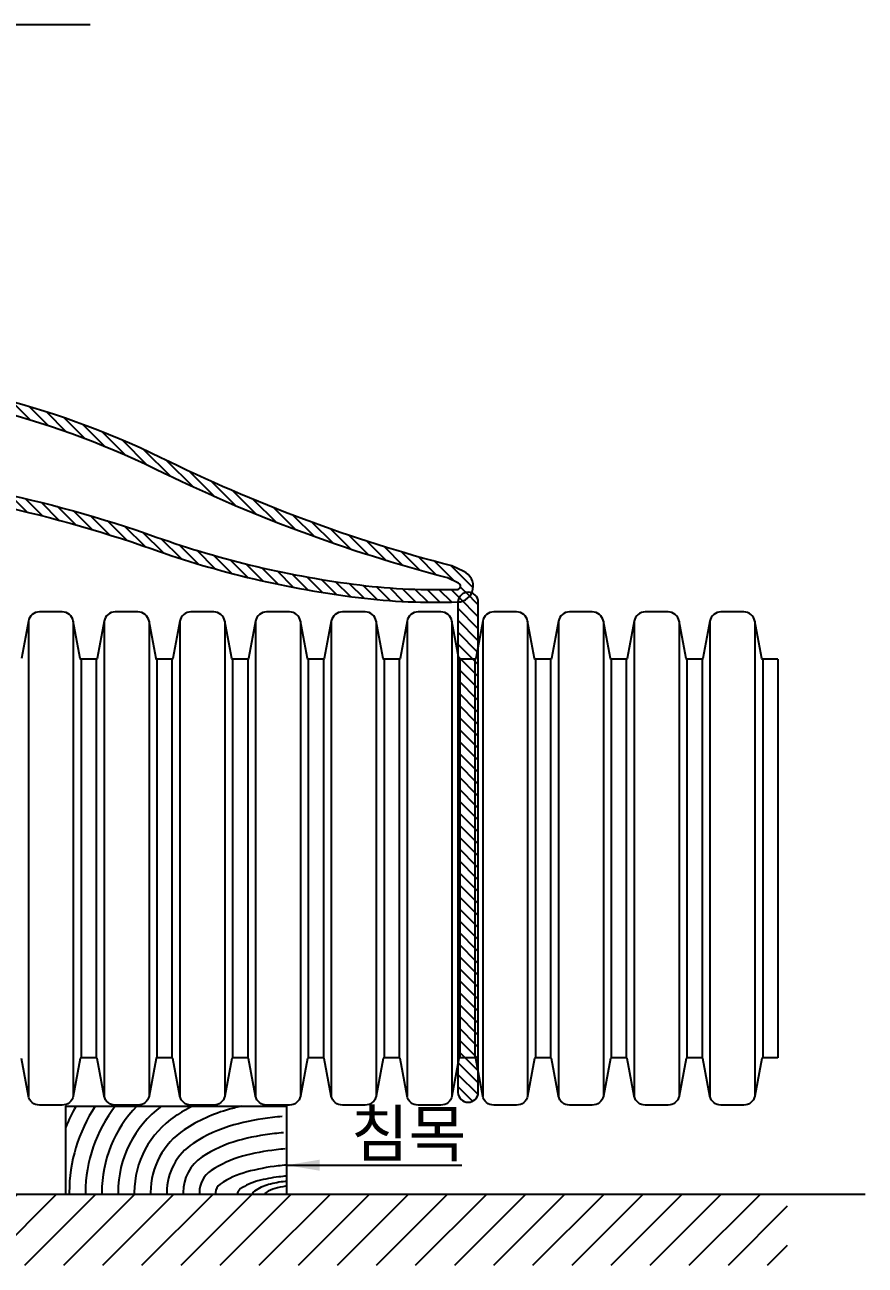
# Model space of a CAD drawing. Header units: inches. Extents: x 14 to 835, y 6 to 110.
# Drawn here: x 636.42 to 647.38, y 46.3 to 62.47 of the extents above; entities that cross this region are included whole.
import ezdxf

# ---------------------------------------------------------------- set-up
doc = ezdxf.new("R2010")
doc.units = ezdxf.units.IN
doc.header["$MEASUREMENT"] = 0
doc.linetypes.add('CENTER', pattern=[50.8, 31.75, -6.35, 6.35, -6.35])
for name, color, linetype in [('ARHT', 8, 'Continuous'), ('COCN', 1, 'Continuous'), ('CODN', 1, 'Continuous'), ('COMM', 7, 'Continuous'), ('TEXT', 3, 'Continuous')]:
    doc.layers.add(name, color=color, linetype=linetype)
doc.styles.add('돋움', font='DotumChe.TTF')

# ---------------------------------------------------------------- blocks, each defined once
blk = doc.blocks.new('*X19')
at = {"color": 0, "linetype": 'Continuous'}
for p, q in [((678.33, 392.66), (679.78, 394.11)), ((678.33, 391.24), (680.6, 393.51)), ((678.33, 389.83), (680.75, 392.25)), ((678.33, 388.41), (680.75, 390.84)), ((678.33, 387), (680.75, 389.42)), ((678.33, 385.59), (680.75, 388.01)), ((678.33, 384.17), (680.75, 386.6)), ((678.33, 382.76), (680.75, 385.18)), ((678.33, 381.34), (680.75, 383.77)), ((678.33, 379.93), (680.75, 382.35)), ((678.33, 378.51), (680.75, 380.94)), ((678.33, 377.1), (680.75, 379.52)), ((678.33, 375.69), (680.75, 378.11)), ((678.33, 374.27), (680.75, 376.7)), ((678.33, 372.86), (680.75, 375.28)), ((678.33, 371.44), (680.75, 373.87)), ((678.33, 370.03), (680.75, 372.45)), ((678.33, 368.61), (680.75, 371.04)), ((678.33, 367.2), (680.75, 369.62)), ((678.33, 365.79), (680.75, 368.21)), ((678.33, 364.37), (680.75, 366.8)), ((678.33, 362.96), (680.75, 365.38)), ((678.33, 361.54), (680.75, 363.97)), ((678.33, 360.13), (680.75, 362.55)), ((678.33, 358.72), (680.75, 361.14)), ((678.33, 357.3), (680.75, 359.73)), ((678.33, 355.89), (680.75, 358.31)), ((678.33, 354.47), (680.75, 356.9)), ((678.33, 353.06), (680.75, 355.48)), ((678.33, 351.64), (680.75, 354.07)), ((678.33, 350.23), (680.75, 352.65)), ((678.33, 348.82), (680.75, 351.24)), ((678.33, 347.4), (680.75, 349.83)), ((678.33, 345.99), (680.75, 348.41)), ((678.33, 344.57), (680.75, 347)), ((678.33, 343.16), (680.75, 345.58)), ((678.33, 341.74), (680.75, 344.17)), ((678.33, 340.33), (680.75, 342.75)), ((678.33, 338.92), (680.75, 341.34)), ((678.33, 337.5), (680.75, 339.93)), ((678.33, 336.09), (680.75, 338.51)), ((678.36, 334.71), (680.75, 337.1)), ((679, 333.93), (680.75, 335.68))]:
    blk.add_line(p, q, dxfattribs=at)
blk = doc.blocks.new('*X20')
at = {"color": 0, "linetype": 'Continuous'}
for p, q in [((749.14, 418.22), (750.83, 419.91)), ((750.73, 418.39), (752.39, 420.05)), ((752.29, 418.53), (753.92, 420.16)), ((753.82, 418.65), (755.42, 420.25)), ((755.33, 418.75), (756.91, 420.32)), ((756.82, 418.82), (758.34, 420.34)), ((758.26, 418.84), (759.55, 420.14)), ((738.94, 416.5), (740.88, 418.44)), ((740.73, 416.88), (742.62, 418.77)), ((742.49, 417.22), (744.33, 419.06)), ((744.2, 417.52), (746, 419.32)), ((745.88, 417.78), (747.64, 419.54)), ((747.53, 418.02), (749.25, 419.74)), ((759.43, 418.61), (760.58, 419.76)), ((760.39, 418.15), (761.47, 419.23)), ((761.18, 417.53), (762.24, 418.59)), ((733.27, 415.07), (735.39, 417.2)), ((735.21, 415.6), (737.27, 417.66)), ((737.1, 416.07), (739.09, 418.07)), ((761.82, 416.75), (762.9, 417.83)), ((762.29, 415.81), (763.43, 416.95)), ((727.06, 413.11), (729.44, 415.49)), ((729.2, 413.83), (731.49, 416.12)), ((731.27, 414.49), (733.47, 416.69)), ((762.56, 414.66), (763.83, 415.93)), ((722.5, 411.37), (725.13, 414)), ((724.83, 412.29), (727.33, 414.79)), ((762.45, 413.14), (764.05, 414.74)), ((720.05, 410.34), (722.84, 413.13)), ((758.24, 407.52), (764.01, 413.28)), ((714.72, 407.83), (717.91, 411.02)), ((717.46, 409.16), (720.44, 412.14)), ((760.72, 408.58), (763.22, 411.08)), ((712.05, 406.58), (715.21, 409.74)), ((709.48, 405.42), (712.5, 408.44)), ((747.25, 406.43), (748.96, 408.14)), ((748.86, 406.62), (750.54, 408.3)), ((750.44, 406.79), (752.11, 408.45)), ((752.01, 406.94), (753.65, 408.58)), ((753.55, 407.07), (755.17, 408.69)), ((755.08, 407.18), (756.68, 408.79)), ((756.59, 407.28), (758.46, 409.14)), ((706.98, 404.34), (709.89, 407.24)), ((737.15, 404.81), (739.03, 406.69)), ((738.89, 405.14), (740.74, 406.99)), ((740.62, 405.45), (742.43, 407.27)), ((742.31, 405.73), (744.1, 407.52)), ((743.98, 405.98), (745.74, 407.75)), ((745.63, 406.22), (747.36, 407.95)), ((704.57, 403.34), (707.36, 406.14)), ((729.86, 403.17), (731.89, 405.21)), ((731.73, 403.63), (733.72, 405.63)), ((733.57, 404.05), (735.52, 406.01)), ((735.37, 404.45), (737.29, 406.36)), ((699.93, 401.53), (702.54, 404.14)), ((702.22, 402.4), (704.92, 405.1)), ((724.01, 401.57), (726.2, 403.76)), ((726, 402.15), (728.13, 404.28)), ((727.95, 402.68), (730.03, 404.76)), ((695.51, 399.94), (697.98, 402.4)), ((697.69, 400.71), (700.23, 403.25)), ((719.89, 400.28), (722.2, 402.59)), ((721.98, 400.95), (724.22, 403.2)), ((691.28, 398.53), (693.62, 400.88)), ((693.37, 399.21), (695.77, 401.62)), ((715.58, 398.8), (718.02, 401.23)), ((717.75, 399.56), (720.14, 401.94)), ((687.21, 397.29), (689.44, 399.53)), ((689.22, 397.89), (691.51, 400.18)), ((711.43, 397.47), (713.71, 399.76)), ((713.47, 398.1), (715.85, 400.48)), ((681.11, 395.44), (683.47, 397.8)), ((683.28, 396.19), (685.42, 398.34)), ((685.22, 396.72), (687.42, 398.92)), ((705.61, 395.9), (707.69, 397.98)), ((707.5, 396.38), (709.64, 398.51)), ((709.44, 396.9), (711.65, 399.11)), ((678.94, 394.68), (681.54, 397.28)), ((700.2, 394.73), (702.11, 396.64)), ((701.96, 395.08), (703.93, 397.04)), ((703.77, 395.47), (705.79, 397.49)), ((690.26, 393.27), (691.94, 394.96)), ((691.84, 393.44), (693.56, 395.16)), ((693.45, 393.64), (695.21, 395.4)), ((695.09, 393.86), (696.89, 395.66)), ((696.76, 394.12), (698.59, 395.95)), ((698.46, 394.41), (700.34, 396.28)), ((679.35, 393.68), (680.44, 394.77)), ((680.18, 393.1), (681.55, 394.47)), ((681.47, 392.97), (682.95, 394.45)), ((682.86, 392.95), (684.37, 394.46)), ((684.28, 392.96), (685.82, 394.49)), ((685.73, 392.99), (687.3, 394.56)), ((687.21, 393.05), (688.81, 394.66)), ((688.72, 393.15), (690.36, 394.79))]:
    blk.add_line(p, q, dxfattribs=at)

msp = doc.modelspace()

# ---------------------------------------------------------------- hatches: boundary and pattern name
at = {"layer": 'ARHT', "linetype": 'Continuous'}
h = msp.add_hatch(dxfattribs=at)
h.set_pattern_fill('ANSI31', color=256, scale=2.882788, style=0)
h.set_pattern_definition([(45, (354.74283, 7.1988), (-0.25480487, 0.25480487), [])])
h.paths.add_polyline_path([(604.314, 46.305), (646.368, 46.305), (646.368, 47.227), (604.313, 47.227)])

# ---------------------------------------------------------------- linework, layer by layer
for p, q in [((636.472, 54.701), (636.472, 48.51)), ((637.057, 54.701), (637.057, 48.51)), ((637.459, 54.701), (637.459, 48.51)), ((638.044, 54.701), (638.044, 48.51)), ((638.446, 54.701), (638.446, 48.51)), ((639.031, 54.701), (639.031, 48.51)), ((639.433, 54.701), (639.433, 48.51)), ((640.018, 54.701), (640.018, 48.51)), ((640.42, 54.701), (640.42, 48.51)), ((641.005, 54.701), (641.005, 48.51)), ((641.407, 54.701), (641.407, 48.51)), ((641.992, 54.701), (641.992, 48.51)), ((642.394, 54.701), (642.394, 48.51)), ((642.979, 54.701), (642.979, 48.51)), ((643.381, 54.701), (643.381, 48.51)), ((643.966, 54.701), (643.966, 48.51)), ((644.368, 54.701), (644.368, 48.51)), ((644.953, 54.701), (644.953, 48.51)), ((645.355, 54.701), (645.355, 48.51)), ((645.94, 54.701), (645.94, 48.51)), ((637.159, 54.204), (637.159, 49.007)), ((637.356, 54.204), (637.356, 49.007)), ((638.146, 54.204), (638.146, 49.007)), ((638.343, 54.204), (638.343, 49.007)), ((639.133, 54.204), (639.133, 49.007)), ((639.33, 54.204), (639.33, 49.007)), ((640.12, 54.204), (640.12, 49.007)), ((640.317, 54.204), (640.317, 49.007)), ((641.108, 54.204), (641.108, 49.007)), ((641.304, 54.204), (641.304, 49.007)), ((642.095, 54.204), (642.095, 49.007)), ((642.291, 54.204), (642.291, 49.007)), ((643.082, 54.204), (643.082, 49.007)), ((643.278, 54.204), (643.278, 49.007)), ((644.069, 54.204), (644.069, 49.007)), ((644.265, 54.204), (644.265, 49.007)), ((645.056, 54.204), (645.056, 49.007)), ((645.252, 54.204), (645.252, 49.007)), ((646.043, 54.204), (646.043, 49.007)), ((646.239, 54.204), (646.239, 49.007))]:
    msp.add_line(p, q, dxfattribs=at)
for points in [[(637.093, 48.378, 0.033979), (636.959, 48.103, 0.04549)], [(637.343, 48.378, 0.14718), (637.004, 47.251, 0.002965), (637.004, 47.227, 0.04549)], [(637.604, 48.378, 0.167364), (637.216, 47.251, 0.003309), (637.216, 47.227, 0.04549)], [(637.885, 48.378, 0.195012), (637.428, 47.251, 0.003743), (637.428, 47.227, 0.04549)], [(638.205, 48.378, 0.236693), (637.64, 47.251, 0.004307), (637.64, 47.227, 0.04549)], [(638.612, 48.378, 0.02903), (638.386, 48.246, 0.251341), (637.852, 47.251, 0.005072), (637.852, 47.227, 0.04549)], [(639.255, 48.378, 0.011856), (639.092, 48.338, 0.07957), (638.503, 48.07, 0.251341), (638.064, 47.251, 0.006167), (638.064, 47.227, 0.04549)], [(639.779, 48.244, 0.005567), (639.654, 48.231, 0.038736), (639.148, 48.133, 0.07957), (638.62, 47.893, 0.251341), (638.276, 47.251, 0.007866), (638.276, 47.227, 0.04549)], [(639.798, 48.032, 0.005567), (639.678, 48.02, 0.038736), (639.204, 47.929, 0.07957), (638.737, 47.716, 0.251341), (638.488, 47.251, 0.010856), (638.488, 47.227, 0.04549)], [(639.818, 47.821, 0.005567), (639.702, 47.809, 0.038736), (639.261, 47.724, 0.07957), (638.855, 47.539, 0.251341), (638.7, 47.251, 0.017519), (638.701, 47.227, 0.04549)], [(639.837, 47.61, 0.005567), (639.726, 47.599, 0.038736), (639.317, 47.52, 0.07957), (638.972, 47.363, 0.251341), (638.912, 47.251, 0.04549), (638.914, 47.227, 0.07957)], [(639.837, 47.466, 0.007522), (639.737, 47.456, 0.038736), (639.464, 47.404, 0.07957), (639.234, 47.299, 0.24465), (639.194, 47.227, 0.251341)], [(639.837, 47.399, 0.001556), (639.82, 47.397, 0.038736), (639.602, 47.355, 0.07957), (639.418, 47.271, 0.194629), (639.388, 47.227, 0.251341)], [(639.837, 47.334, 0.002242), (639.822, 47.333, 0.038736), (639.686, 47.306, 0.07957), (639.571, 47.254, 0.191113), (639.552, 47.227, 0.251341)]]:
    msp.add_lwpolyline(points, format="xyb", dxfattribs=at)
at = {"layer": 'COCN', "linetype": 'CENTER', "ltscale": 10}
msp.add_line((637.278, 62.474), (625.729, 62.474), dxfattribs=at)
at = {"layer": 'CODN', "linetype": 'Continuous'}
msp.add_line((639.837, 47.608), (642.123, 47.608), dxfattribs=at)
msp.add_solid([(640.269, 47.536), (640.269, 47.681), (639.837, 47.608)], dxfattribs=at)
at = {"layer": 'COMM'}
for points in [[(641.991, 55.42, -0.051377), (638.199, 56.831, 0.10532), (633.588, 57.964, 0.649262), (633.05, 56.851, 0.205755), (633.704, 56.524, -0.070843), (638.084, 55.641, 0.054588), (640.773, 55.008, 0.038682), (642.069, 54.95, 0.797913), (642.146, 55.347), (641.991, 55.42)], [(646.239, 54.204), (646.141, 54.204), (646.043, 54.204, -0.360911), (646.031, 54.213), (645.94, 54.701, 0.360911), (645.796, 54.821), (645.499, 54.821, 0.360911), (645.355, 54.701), (645.264, 54.213, -0.360911), (645.252, 54.204), (645.154, 54.204), (645.056, 54.204, -0.360911), (645.044, 54.213), (644.953, 54.701, 0.360911), (644.809, 54.821), (644.512, 54.821, 0.360911), (644.368, 54.701), (644.277, 54.213, -0.360911), (644.265, 54.204), (644.167, 54.204), (644.069, 54.204, -0.360911), (644.057, 54.213), (643.966, 54.701, 0.360911), (643.822, 54.821), (643.525, 54.821, 0.360911), (643.381, 54.701), (643.29, 54.213, -0.360911), (643.278, 54.204), (643.18, 54.204), (643.082, 54.204, -0.360911), (643.07, 54.213), (642.979, 54.701, 0.360911), (642.835, 54.821), (642.538, 54.821, 0.360911), (642.394, 54.701), (642.303, 54.213, -0.360911), (642.291, 54.204), (642.193, 54.204), (642.095, 54.204, -0.360911), (642.083, 54.213), (641.992, 54.701, 0.360911), (641.848, 54.821), (641.551, 54.821, 0.360911), (641.407, 54.701), (641.316, 54.213, -0.360911), (641.304, 54.204), (641.206, 54.204), (641.108, 54.204, -0.360911), (641.096, 54.213), (641.005, 54.701, 0.360911), (640.861, 54.821), (640.564, 54.821, 0.360911), (640.42, 54.701), (640.329, 54.213, -0.360911), (640.317, 54.204), (640.219, 54.204), (640.12, 54.204, -0.360911), (640.109, 54.213), (640.018, 54.701, 0.360911), (639.874, 54.821), (639.577, 54.821, 0.360911), (639.433, 54.701), (639.342, 54.213, -0.360911), (639.33, 54.204), (639.232, 54.204), (639.133, 54.204, -0.360911), (639.122, 54.213), (639.031, 54.701, 0.360911), (638.887, 54.821), (638.59, 54.821, 0.360911), (638.446, 54.701), (638.355, 54.213, -0.360911), (638.343, 54.204), (638.245, 54.204), (638.146, 54.204, -0.360911), (638.135, 54.213), (638.044, 54.701, 0.360911), (637.9, 54.821), (637.603, 54.821, 0.360911), (637.459, 54.701), (637.368, 54.213, -0.360911), (637.356, 54.204), (637.258, 54.204), (637.159, 54.204, -0.360911), (637.148, 54.213), (637.057, 54.701, 0.360911), (636.913, 54.821), (636.616, 54.821, 0.360911), (636.472, 54.701), (636.38, 54.213, -0.360911)], [(646.239, 49.007), (646.141, 49.007), (646.043, 49.007, 0.360911), (646.031, 48.998), (645.94, 48.51, -0.360911), (645.796, 48.391), (645.499, 48.391, -0.360911), (645.355, 48.51), (645.264, 48.998, 0.360911), (645.252, 49.007), (645.154, 49.007), (645.056, 49.007, 0.360911), (645.044, 48.998), (644.953, 48.51, -0.360911), (644.809, 48.391), (644.512, 48.391, -0.360911), (644.368, 48.51), (644.277, 48.998, 0.360911), (644.265, 49.007), (644.167, 49.007), (644.069, 49.007, 0.360911), (644.057, 48.998), (643.966, 48.51, -0.360911), (643.822, 48.391), (643.525, 48.391, -0.360911), (643.381, 48.51), (643.29, 48.998, 0.360911), (643.278, 49.007), (643.18, 49.007), (643.082, 49.007, 0.360911), (643.07, 48.998), (642.979, 48.51, -0.360911), (642.835, 48.391), (642.538, 48.391, -0.360911), (642.394, 48.51), (642.303, 48.998, 0.360911), (642.291, 49.007), (642.193, 49.007), (642.095, 49.007, 0.360911), (642.083, 48.998), (641.992, 48.51, -0.360911), (641.848, 48.391), (641.551, 48.391, -0.360911), (641.407, 48.51), (641.316, 48.998, 0.360911), (641.304, 49.007), (641.206, 49.007), (641.108, 49.007, 0.360911), (641.096, 48.998), (641.005, 48.51, -0.360911), (640.861, 48.391), (640.564, 48.391, -0.360911), (640.42, 48.51), (640.329, 48.998, 0.360911), (640.317, 49.007), (640.219, 49.007), (640.12, 49.007, 0.360911), (640.109, 48.998), (640.018, 48.51, -0.360911), (639.874, 48.391), (639.577, 48.391, -0.360911), (639.433, 48.51), (639.342, 48.998, 0.360911), (639.33, 49.007), (639.232, 49.007), (639.133, 49.007, 0.360911), (639.122, 48.998), (639.031, 48.51, -0.360911), (638.887, 48.391), (638.59, 48.391, -0.360911), (638.446, 48.51), (638.355, 48.998, 0.360911), (638.343, 49.007), (638.245, 49.007), (638.146, 49.007, 0.360911), (638.135, 48.998), (638.044, 48.51, -0.360911), (637.9, 48.391), (637.603, 48.391, -0.360911), (637.459, 48.51), (637.368, 48.998, 0.360911), (637.356, 49.007), (637.258, 49.007), (637.159, 49.007, 0.360911), (637.148, 48.998), (637.057, 48.51, -0.360911), (636.913, 48.391), (636.616, 48.391, -0.360911), (636.472, 48.51), (636.38, 48.998, 0.360911)]]:
    msp.add_lwpolyline(points, format="xyb", dxfattribs=at)
for points in [[(641.935, 55.264, -0.051172), (638.126, 56.683, 0.105305), (633.583, 57.799, 0.649262), (633.177, 56.957, 0.205755), (633.713, 56.689, -0.070843), (638.139, 55.797, 0.054588), (640.793, 55.172, 0.038682), (642.064, 55.115, 0.810965), (642.079, 55.196)], [(642.069, 50.61), (642.069, 48.556, 0.946222), (642.336, 48.556), (642.336, 50.61), (642.336, 54.95, 0.946222), (642.069, 54.95)]]:
    msp.add_lwpolyline(points, format="xyb", close=True, dxfattribs=at)
msp.add_lwpolyline([(636.959, 47.227), (636.959, 48.378), (639.837, 48.378), (639.837, 47.227)], close=True, dxfattribs=at)
msp.add_lwpolyline([(647.379, 47.227), (622.4, 47.227), (603.301, 47.227)], dxfattribs=at)

# ---------------------------------------------------------------- block references
at = {"layer": 'ARHT', "linetype": 'Continuous', "xscale": -0.1101587104798282, "yscale": 0.1101587104798282, "zscale": 0.1101587102783804}
for name in ['*X20', '*X19']:
    msp.add_blockref(name, (717.06, 11.658), dxfattribs=at)

# ---------------------------------------------------------------- texts
at = {"layer": 'TEXT', "style": '돋움'}
msp.add_text('침목', height=0.6, dxfattribs=at).set_placement((640.675, 47.722))

doc.saveas('drawing.dxf')
